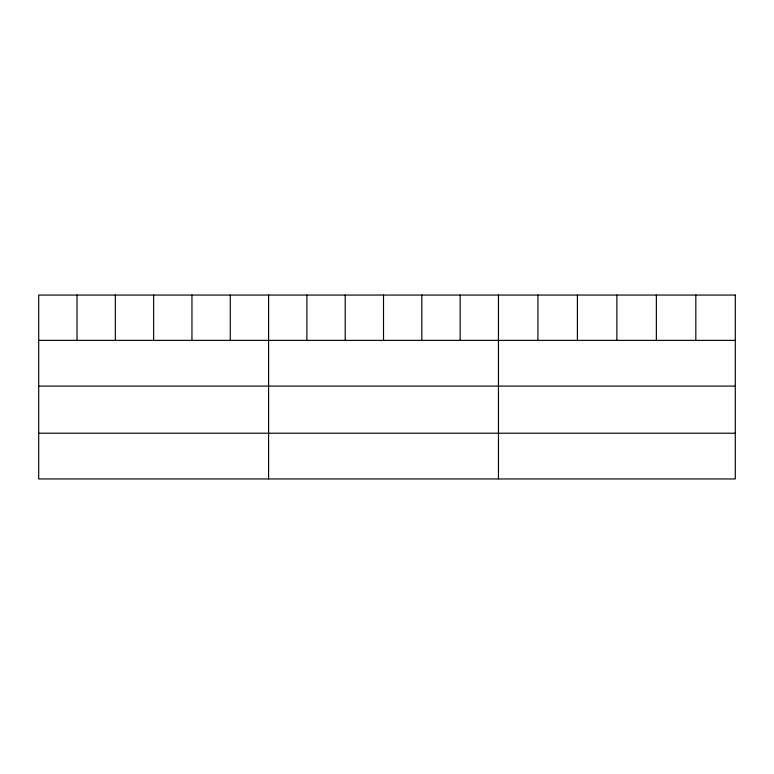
<?xml version="1.0" encoding="UTF-8"?>
<svg xmlns="http://www.w3.org/2000/svg" width="774" height="774" viewBox="0 0 774 774"><rect width="100%" height="100%" fill="white"/><g stroke="black" fill="none" stroke-linecap="round" stroke-linejoin="round"><path stroke-width="1.16" d="M38.7 340.376L735.3 340.376M38.7 386.1L735.3 386.1M38.7 433.217L735.3 433.217M695.826 295.058L695.826 340.376M656.352 295.058L656.352 340.376M616.878 295.058L616.878 340.376M577.404 295.058L577.404 340.376M537.93 295.058L537.93 340.376M498.456 295.058L498.456 478.942M460.143 295.058L460.143 340.376M421.83 295.058L421.83 340.376M383.517 295.058L383.517 340.376M345.204 295.058L345.204 340.376M306.891 295.058L306.891 340.376M268.578 295.058L268.578 478.942M230.265 295.058L230.265 340.376M191.952 295.058L191.952 340.376M153.639 295.058L153.639 340.376M115.326 295.058L115.326 340.376M77.013 295.058L77.013 340.376M735.3 295.058L38.7 295.058L38.7 478.942L735.3 478.942L735.3 295.058"/></g></svg>
